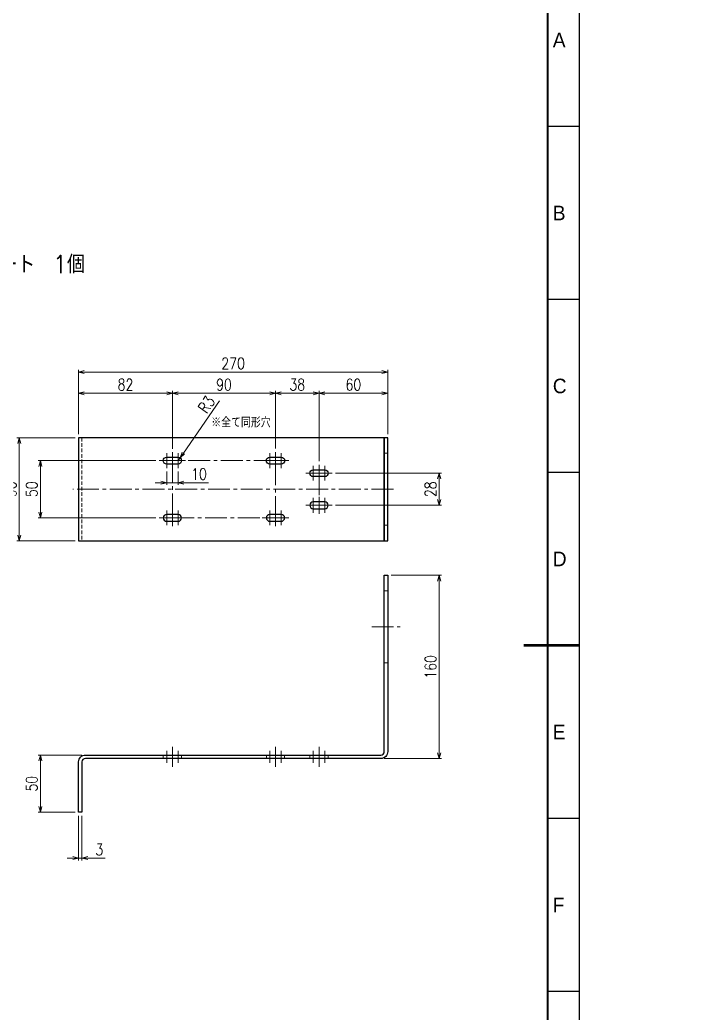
# Model space of a CAD drawing. Header units: millimetres. Extents: x 0 to 70370, y 0 to 11543.
# Drawn here: x 5720 to 6309, y 1235 to 2103 of the extents above; entities that cross this region are included whole.
import ezdxf
from ezdxf import colors
from ezdxf.entities.mleader import LeaderData, LeaderLine
from ezdxf.enums import TextEntityAlignment as Align
from ezdxf.math import Vec2, Vec3

# ---------------------------------------------------------------- set-up
doc = ezdxf.new("R2010")
doc.units = ezdxf.units.MM
doc.linetypes.add('CENTER2', pattern=[28.575, 19.05, -3.175, 3.175, -3.175])
doc.linetypes.add('HIDDEN2', pattern=[4.7625, 3.175, -1.5875])
for name, color, linetype, lineweight in [('01_外形線', 7, 'Continuous', 25), ('03_かくれ線', 6, 'HIDDEN2', 13), ('04_中心線', 1, 'CENTER2', 9), ('06_文字', 7, 'Continuous', 13), ('07_寸法線', 3, 'Continuous', 9), ('99_図枠', 7, 'Continuous', 40)]:
    doc.layers.add(name, color=color, linetype=linetype, lineweight=lineweight)
doc.styles.add('KSS_TXT', font='txt.shx', dxfattribs={"bigfont": 'extfont2.shx'})
doc.styles.get("Standard").update_dxf_attribs({"font": 'arial.ttf'})
doc.styles.add('寸法用', font='simplex.shx', dxfattribs={"width": 0.8, "bigfont": '@extfont2.shx'})
doc.styles.add('表題用', font='MS PGothic.ttf')
doc.dimstyles.new('機械製図用', dxfattribs={"dimtxt": 3.5, "dimasz": 3.5, "dimexe": 2, "dimexo": 0, "dimgap": 1.2, "dimtad": 1, "dimdsep": 46, "dimtxsty": '寸法用', "dimblk": 'OPEN30', "dimcen": 0, "dimclrd": 256, "dimclre": 256, "dimclrt": 7, "dimazin": 2, "dimtm": 1e-09, "dimtfac": 0.75, "dimtmove": 0, "dimatfit": 3, "dimldrblk": 'OPEN30', "dimfxl": 1, "dimlwd": -1, "dimlwe": -1, "dimarcsym": 0})

# ---------------------------------------------------------------- blocks, each defined once
blk = doc.blocks.new('*U2036')
at = {"layer": '04_中心線', "color": 0, "linetype": 'CENTER2', "transparency": 16777216}
for p, q in [((-6.5, 0), (-0.6, 0)), ((0, 0.6), (0, 6.5)), ((0.6, 0), (6.5, 0)), ((0, -6.5), (0, -0.6))]:
    blk.add_line(p, q, dxfattribs=at)
at = {"layer": '04_中心線', "color": 0, "linetype": 'Continuous', "transparency": 16777216}
for p, q in [((-0.3, 0), (0.3, 0)), ((0, -0.3), (0, 0.3))]:
    blk.add_line(p, q, dxfattribs=at)
blk = doc.blocks.new('*U2025')
at = {"layer": '04_中心線', "color": 0, "linetype": 'CENTER2', "transparency": 16777216}
for p, q in [((-6.5, 0), (-0.6, 0)), ((0, 0.6), (0, 6.5)), ((0.6, 0), (6.5, 0)), ((0, -6.5), (0, -0.6))]:
    blk.add_line(p, q, dxfattribs=at)
at = {"layer": '04_中心線', "color": 0, "linetype": 'Continuous', "transparency": 16777216}
for p, q in [((-0.3, 0), (0.3, 0)), ((0, -0.3), (0, 0.3))]:
    blk.add_line(p, q, dxfattribs=at)
blk = doc.blocks.new('*U2026')
at = {"layer": '04_中心線', "color": 0, "linetype": 'CENTER2', "transparency": 16777216}
for p, q in [((-6.5, 0), (-0.6, 0)), ((0, 0.6), (0, 6.5)), ((0.6, 0), (6.5, 0)), ((0, -6.5), (0, -0.6))]:
    blk.add_line(p, q, dxfattribs=at)
at = {"layer": '04_中心線', "color": 0, "linetype": 'Continuous', "transparency": 16777216}
for p, q in [((-0.3, 0), (0.3, 0)), ((0, -0.3), (0, 0.3))]:
    blk.add_line(p, q, dxfattribs=at)
blk = doc.blocks.new('*U2027')
at = {"layer": '04_中心線', "color": 0, "linetype": 'CENTER2', "transparency": 16777216}
for p, q in [((-6.5, 0), (-0.6, 0)), ((0, 0.6), (0, 6.5)), ((0.6, 0), (6.5, 0)), ((0, -6.5), (0, -0.6))]:
    blk.add_line(p, q, dxfattribs=at)
at = {"layer": '04_中心線', "color": 0, "linetype": 'Continuous', "transparency": 16777216}
for p, q in [((-0.3, 0), (0.3, 0)), ((0, -0.3), (0, 0.3))]:
    blk.add_line(p, q, dxfattribs=at)
blk = doc.blocks.new('*U2034')
at = {"layer": '04_中心線', "color": 0, "linetype": 'CENTER2', "transparency": 16777216}
for p, q in [((-6.5, 0), (-0.6, 0)), ((0, 0.6), (0, 6.5)), ((0.6, 0), (6.5, 0)), ((0, -6.5), (0, -0.6))]:
    blk.add_line(p, q, dxfattribs=at)
at = {"layer": '04_中心線', "color": 0, "linetype": 'Continuous', "transparency": 16777216}
for p, q in [((-0.3, 0), (0.3, 0)), ((0, -0.3), (0, 0.3))]:
    blk.add_line(p, q, dxfattribs=at)
blk = doc.blocks.new('*U2035')
at = {"layer": '04_中心線', "color": 0, "linetype": 'CENTER2', "transparency": 16777216}
for p, q in [((-6.5, 0), (-0.6, 0)), ((0, 0.6), (0, 6.5)), ((0.6, 0), (6.5, 0)), ((0, -6.5), (0, -0.6))]:
    blk.add_line(p, q, dxfattribs=at)
at = {"layer": '04_中心線', "color": 0, "linetype": 'Continuous', "transparency": 16777216}
for p, q in [((-0.3, 0), (0.3, 0)), ((0, -0.3), (0, 0.3))]:
    blk.add_line(p, q, dxfattribs=at)
blk = doc.blocks.new('*U2030')
at = {"layer": '04_中心線', "color": 0, "linetype": 'CENTER2', "transparency": 16777216}
for p, q in [((-6.5, 0), (-0.6, 0)), ((0, 0.6), (0, 6.5)), ((0.6, 0), (6.5, 0)), ((0, -6.5), (0, -0.6))]:
    blk.add_line(p, q, dxfattribs=at)
at = {"layer": '04_中心線', "color": 0, "linetype": 'Continuous', "transparency": 16777216}
for p, q in [((-0.3, 0), (0.3, 0)), ((0, -0.3), (0, 0.3))]:
    blk.add_line(p, q, dxfattribs=at)
blk = doc.blocks.new('*U2031')
at = {"layer": '04_中心線', "color": 0, "linetype": 'CENTER2', "transparency": 16777216}
for p, q in [((-6.5, 0), (-0.6, 0)), ((0, 0.6), (0, 6.5)), ((0.6, 0), (6.5, 0)), ((0, -6.5), (0, -0.6))]:
    blk.add_line(p, q, dxfattribs=at)
at = {"layer": '04_中心線', "color": 0, "linetype": 'Continuous', "transparency": 16777216}
for p, q in [((-0.3, 0), (0.3, 0)), ((0, -0.3), (0, 0.3))]:
    blk.add_line(p, q, dxfattribs=at)
blk = doc.blocks.new('*U2032')
at = {"layer": '04_中心線', "color": 0, "linetype": 'CENTER2', "transparency": 16777216}
for p, q in [((-6.5, 0), (-0.6, 0)), ((0, 0.6), (0, 6.5)), ((0.6, 0), (6.5, 0)), ((0, -6.5), (0, -0.6))]:
    blk.add_line(p, q, dxfattribs=at)
at = {"layer": '04_中心線', "color": 0, "linetype": 'Continuous', "transparency": 16777216}
for p, q in [((-0.3, 0), (0.3, 0)), ((0, -0.3), (0, 0.3))]:
    blk.add_line(p, q, dxfattribs=at)
blk = doc.blocks.new('*U2033')
at = {"layer": '04_中心線', "color": 0, "linetype": 'CENTER2', "transparency": 16777216}
for p, q in [((-6.5, 0), (-0.6, 0)), ((0, 0.6), (0, 6.5)), ((0.6, 0), (6.5, 0)), ((0, -6.5), (0, -0.6))]:
    blk.add_line(p, q, dxfattribs=at)
at = {"layer": '04_中心線', "color": 0, "linetype": 'Continuous', "transparency": 16777216}
for p, q in [((-0.3, 0), (0.3, 0)), ((0, -0.3), (0, 0.3))]:
    blk.add_line(p, q, dxfattribs=at)
blk = doc.blocks.new('*U2028')
at = {"layer": '04_中心線', "color": 0, "linetype": 'CENTER2', "transparency": 16777216}
for p, q in [((-6.5, 0), (-0.6, 0)), ((0, 0.6), (0, 6.5)), ((0.6, 0), (6.5, 0)), ((0, -6.5), (0, -0.6))]:
    blk.add_line(p, q, dxfattribs=at)
at = {"layer": '04_中心線', "color": 0, "linetype": 'Continuous', "transparency": 16777216}
for p, q in [((-0.3, 0), (0.3, 0)), ((0, -0.3), (0, 0.3))]:
    blk.add_line(p, q, dxfattribs=at)
blk = doc.blocks.new('*U2029')
at = {"layer": '04_中心線', "color": 0, "linetype": 'CENTER2', "transparency": 16777216}
for p, q in [((-6.5, 0), (-0.6, 0)), ((0, 0.6), (0, 6.5)), ((0.6, 0), (6.5, 0)), ((0, -6.5), (0, -0.6))]:
    blk.add_line(p, q, dxfattribs=at)
at = {"layer": '04_中心線', "color": 0, "linetype": 'Continuous', "transparency": 16777216}
for p, q in [((-0.3, 0), (0.3, 0)), ((0, -0.3), (0, 0.3))]:
    blk.add_line(p, q, dxfattribs=at)
blk = doc.blocks.new('_Open30')
at = {"color": 0, "linetype": 'ByBlock', "lineweight": -2}
for p, q in [((-1, 0.27), (0, 0)), ((0, 0), (-1, -0.27)), ((0, 0), (-1, 0))]:
    blk.add_line(p, q, dxfattribs=at)
blk = doc.blocks.new('*D2070')
at = {"layer": '07_寸法線', "transparency": 16777216}
for p, q in [((5771.62, 1740.9), (5771.62, 1797.26)), ((6041.62, 1741.04), (6041.62, 1797.26)), ((5776.62, 1795.26), (6036.62, 1795.26))]:
    blk.add_line(p, q, dxfattribs=at)
at = {"layer": 'Defpoints', "color": 0, "transparency": 16777216}
for p in [(6041.62, 1795.26), (5771.62, 1737.9), (6041.62, 1738.04)]:
    blk.add_point(p, dxfattribs=at)
at = {"layer": '07_寸法線', "transparency": 16777216, "xscale": 5, "yscale": 5, "zscale": 5, "rotation": 180}
blk.add_blockref('_Open30', (5771.62, 1795.26), dxfattribs=at)
at = {"layer": '07_寸法線', "transparency": 16777216, "xscale": 5, "yscale": 5, "zscale": 5}
blk.add_blockref('_Open30', (6041.62, 1795.26), dxfattribs=at)
at = {"layer": '07_寸法線', "color": 7, "transparency": 16777216, "insert": (5906.62, 1802.76), "char_height": 10, "attachment_point": 5, "style": '寸法用'}
blk.add_mtext('270', dxfattribs=at)
blk = doc.blocks.new('*D2084')
at = {"layer": '07_寸法線', "transparency": 16777216}
for p, q in [((5771.62, 1740.9), (5771.62, 1778.71)), ((5853.62, 1728.27), (5853.62, 1778.71)), ((5776.62, 1776.71), (5848.62, 1776.71))]:
    blk.add_line(p, q, dxfattribs=at)
at = {"layer": 'Defpoints', "color": 0, "transparency": 16777216}
for p in [(5853.62, 1776.71), (5771.62, 1737.9), (5853.62, 1725.27)]:
    blk.add_point(p, dxfattribs=at)
at = {"layer": '07_寸法線', "transparency": 16777216, "xscale": 5, "yscale": 5, "zscale": 5, "rotation": 180}
blk.add_blockref('_Open30', (5771.62, 1776.71), dxfattribs=at)
at = {"layer": '07_寸法線', "transparency": 16777216, "xscale": 5, "yscale": 5, "zscale": 5}
blk.add_blockref('_Open30', (5853.62, 1776.71), dxfattribs=at)
at = {"layer": '07_寸法線', "color": 7, "transparency": 16777216, "insert": (5812.62, 1784.21), "char_height": 10, "attachment_point": 5, "style": '寸法用'}
blk.add_mtext('82', dxfattribs=at)
blk = doc.blocks.new('*D2041')
at = {"layer": '07_寸法線', "transparency": 16777216}
for p, q in [((5853.62, 1728.27), (5853.62, 1778.71)), ((5943.62, 1728.4), (5943.62, 1778.71)), ((5858.62, 1776.71), (5938.62, 1776.71))]:
    blk.add_line(p, q, dxfattribs=at)
at = {"layer": 'Defpoints', "color": 0, "transparency": 16777216}
for p in [(5943.62, 1776.71), (5853.62, 1725.27), (5943.62, 1725.4)]:
    blk.add_point(p, dxfattribs=at)
at = {"layer": '07_寸法線', "transparency": 16777216, "xscale": 5, "yscale": 5, "zscale": 5, "rotation": 180}
blk.add_blockref('_Open30', (5853.62, 1776.71), dxfattribs=at)
at = {"layer": '07_寸法線', "transparency": 16777216, "xscale": 5, "yscale": 5, "zscale": 5}
blk.add_blockref('_Open30', (5943.62, 1776.71), dxfattribs=at)
at = {"layer": '07_寸法線', "color": 7, "transparency": 16777216, "insert": (5898.62, 1784.21), "char_height": 10, "attachment_point": 5, "style": '寸法用'}
blk.add_mtext('90', dxfattribs=at)
blk = doc.blocks.new('*D2042')
at = {"layer": '07_寸法線', "transparency": 16777216}
for p, q in [((5943.62, 1728.4), (5943.62, 1778.71)), ((5981.62, 1717.4), (5981.62, 1778.71)), ((5948.62, 1776.71), (5976.62, 1776.71))]:
    blk.add_line(p, q, dxfattribs=at)
at = {"layer": 'Defpoints', "color": 0, "transparency": 16777216}
for p in [(5981.62, 1776.71), (5943.62, 1725.4), (5981.62, 1714.4)]:
    blk.add_point(p, dxfattribs=at)
at = {"layer": '07_寸法線', "transparency": 16777216, "xscale": 5, "yscale": 5, "zscale": 5, "rotation": 180}
blk.add_blockref('_Open30', (5943.62, 1776.71), dxfattribs=at)
at = {"layer": '07_寸法線', "transparency": 16777216, "xscale": 5, "yscale": 5, "zscale": 5}
blk.add_blockref('_Open30', (5981.62, 1776.71), dxfattribs=at)
at = {"layer": '07_寸法線', "color": 7, "transparency": 16777216, "insert": (5962.62, 1784.21), "char_height": 10, "attachment_point": 5, "style": '寸法用'}
blk.add_mtext('38', dxfattribs=at)
blk = doc.blocks.new('*D2043')
at = {"layer": '07_寸法線', "transparency": 16777216}
for p, q in [((5981.62, 1717.4), (5981.62, 1778.71)), ((6041.62, 1741.04), (6041.62, 1778.71)), ((5986.62, 1776.71), (6036.62, 1776.71))]:
    blk.add_line(p, q, dxfattribs=at)
at = {"layer": 'Defpoints', "color": 0, "transparency": 16777216}
for p in [(6041.62, 1776.71), (6041.62, 1738.04), (5981.62, 1714.4)]:
    blk.add_point(p, dxfattribs=at)
at = {"layer": '07_寸法線', "transparency": 16777216, "xscale": 5, "yscale": 5, "zscale": 5, "rotation": 180}
blk.add_blockref('_Open30', (5981.62, 1776.71), dxfattribs=at)
at = {"layer": '07_寸法線', "transparency": 16777216, "xscale": 5, "yscale": 5, "zscale": 5}
blk.add_blockref('_Open30', (6041.62, 1776.71), dxfattribs=at)
at = {"layer": '07_寸法線', "color": 7, "transparency": 16777216, "insert": (6011.62, 1784.21), "char_height": 10, "attachment_point": 5, "style": '寸法用'}
blk.add_mtext('60', dxfattribs=at)
blk = doc.blocks.new('*D2048')
at = {"layer": '07_寸法線', "transparency": 16777216}
for p, q in [((6044.62, 1617.76), (6088.52, 1617.76)), ((6086.52, 1462.76), (6086.52, 1612.76)), ((6038.62, 1457.76), (6088.52, 1457.76))]:
    blk.add_line(p, q, dxfattribs=at)
at = {"layer": 'Defpoints', "color": 0, "transparency": 16777216}
for p in [(6041.62, 1617.76), (6086.52, 1617.76), (6035.62, 1457.76)]:
    blk.add_point(p, dxfattribs=at)
at = {"layer": '07_寸法線', "transparency": 16777216, "xscale": 5, "yscale": 5, "zscale": 5}
for p, rotation in [((6086.52, 1617.76), 90), ((6086.52, 1457.76), 270)]:
    blk.add_blockref('_Open30', p, dxfattribs=dict(at, rotation=rotation))
at = {"layer": '07_寸法線', "color": 7, "transparency": 16777216, "insert": (6079.02, 1537.76), "char_height": 10, "attachment_point": 5, "rotation": 90, "style": '寸法用'}
blk.add_mtext('160', dxfattribs=at)
blk = doc.blocks.new('*D2049')
at = {"layer": '07_寸法線', "transparency": 16777216}
for p, q in [((5774.62, 1460.76), (5736.31, 1460.76)), ((5738.31, 1415.76), (5738.31, 1455.76)), ((5768.62, 1410.76), (5736.31, 1410.76))]:
    blk.add_line(p, q, dxfattribs=at)
at = {"layer": 'Defpoints', "color": 0, "transparency": 16777216}
for p in [(5738.31, 1460.76), (5777.62, 1460.76), (5771.62, 1410.76)]:
    blk.add_point(p, dxfattribs=at)
at = {"layer": '07_寸法線', "transparency": 16777216, "xscale": 5, "yscale": 5, "zscale": 5}
for p, rotation in [((5738.31, 1460.76), 90), ((5738.31, 1410.76), 270)]:
    blk.add_blockref('_Open30', p, dxfattribs=dict(at, rotation=rotation))
at = {"layer": '07_寸法線', "color": 7, "transparency": 16777216, "insert": (5730.81, 1435.76), "char_height": 10, "attachment_point": 5, "rotation": 90, "style": '寸法用'}
blk.add_mtext('50', dxfattribs=at)
blk = doc.blocks.new('*D2050')
at = {"layer": '07_寸法線', "transparency": 16777216}
for p, q in [((5768.62, 1737.9), (5717.87, 1737.9)), ((5719.87, 1652.9), (5719.87, 1732.9)), ((5768.62, 1647.9), (5717.87, 1647.9))]:
    blk.add_line(p, q, dxfattribs=at)
at = {"layer": 'Defpoints', "color": 0, "transparency": 16777216}
for p in [(5719.87, 1737.9), (5771.62, 1737.9), (5771.62, 1647.9)]:
    blk.add_point(p, dxfattribs=at)
at = {"layer": '07_寸法線', "transparency": 16777216, "xscale": 5, "yscale": 5, "zscale": 5}
for p, rotation in [((5719.87, 1737.9), 90), ((5719.87, 1647.9), 270)]:
    blk.add_blockref('_Open30', p, dxfattribs=dict(at, rotation=rotation))
at = {"layer": '07_寸法線', "color": 7, "transparency": 16777216, "insert": (5712.37, 1692.9), "char_height": 10, "attachment_point": 5, "rotation": 90, "style": '寸法用'}
blk.add_mtext('90', dxfattribs=at)
blk = doc.blocks.new('*D2051')
at = {"layer": '07_寸法線', "transparency": 16777216}
for p, q in [((5839.12, 1717.9), (5736.31, 1717.9)), ((5738.31, 1672.9), (5738.31, 1712.9)), ((5839.12, 1667.9), (5736.31, 1667.9))]:
    blk.add_line(p, q, dxfattribs=at)
at = {"layer": 'Defpoints', "color": 0, "transparency": 16777216}
for p in [(5738.31, 1717.9), (5842.12, 1717.9), (5842.12, 1667.9)]:
    blk.add_point(p, dxfattribs=at)
at = {"layer": '07_寸法線', "transparency": 16777216, "xscale": 5, "yscale": 5, "zscale": 5}
for p, rotation in [((5738.31, 1717.9), 90), ((5738.31, 1667.9), 270)]:
    blk.add_blockref('_Open30', p, dxfattribs=dict(at, rotation=rotation))
at = {"layer": '07_寸法線', "color": 7, "transparency": 16777216, "insert": (5730.81, 1692.9), "char_height": 10, "attachment_point": 5, "rotation": 90, "style": '寸法用'}
blk.add_mtext('50', dxfattribs=at)
blk = doc.blocks.new('*D2052')
at = {"layer": '07_寸法線', "transparency": 16777216}
for p, q in [((5996.12, 1706.9), (6088.52, 1706.9)), ((6086.52, 1683.9), (6086.52, 1701.9)), ((5996.12, 1678.9), (6088.52, 1678.9))]:
    blk.add_line(p, q, dxfattribs=at)
at = {"layer": 'Defpoints', "color": 0, "transparency": 16777216}
for p in [(5993.12, 1706.9), (6086.52, 1706.9), (5993.12, 1678.9)]:
    blk.add_point(p, dxfattribs=at)
at = {"layer": '07_寸法線', "transparency": 16777216, "xscale": 5, "yscale": 5, "zscale": 5}
for p, rotation in [((6086.52, 1706.9), 90), ((6086.52, 1678.9), 270)]:
    blk.add_blockref('_Open30', p, dxfattribs=dict(at, rotation=rotation))
at = {"layer": '07_寸法線', "color": 7, "transparency": 16777216, "insert": (6079.02, 1692.9), "char_height": 10, "attachment_point": 5, "rotation": 90, "style": '寸法用'}
blk.add_mtext('28', dxfattribs=at)
blk = doc.blocks.new('*D2056')
at = {"layer": '07_寸法線', "transparency": 16777216}
for p, q in [((5848.62, 1708.4), (5848.62, 1696.63)), ((5858.62, 1708.4), (5858.62, 1696.63)), ((5843.62, 1698.63), (5838.62, 1698.63)), ((5848.62, 1698.63), (5858.62, 1698.63)), ((5863.62, 1698.63), (5885.04, 1698.63))]:
    blk.add_line(p, q, dxfattribs=at)
at = {"layer": 'Defpoints', "color": 0, "transparency": 16777216}
for p in [(5848.62, 1711.4), (5858.62, 1711.4), (5858.62, 1698.63)]:
    blk.add_point(p, dxfattribs=at)
at = {"layer": '07_寸法線', "transparency": 16777216, "xscale": 5, "yscale": 5, "zscale": 5}
blk.add_blockref('_Open30', (5848.62, 1698.63), dxfattribs=at)
at = {"layer": '07_寸法線', "transparency": 16777216, "xscale": 5, "yscale": 5, "zscale": 5, "rotation": 180}
blk.add_blockref('_Open30', (5858.62, 1698.63), dxfattribs=at)
at = {"layer": '07_寸法線', "color": 7, "transparency": 16777216, "insert": (5876.83, 1706.13), "char_height": 10, "attachment_point": 5, "style": '寸法用'}
blk.add_mtext('10', dxfattribs=at)
blk = doc.blocks.new('*D2057')
at = {"layer": '07_寸法線', "transparency": 16777216}
for p, q in [((5894.8, 1770.17), (5863.17, 1724.48)), ((5858.62, 1717.9), (5860.32, 1720.37))]:
    blk.add_line(p, q, dxfattribs=at)
at = {"layer": 'Defpoints', "color": 0, "transparency": 16777216}
for p in [(5858.62, 1717.9), (5860.32, 1720.37)]:
    blk.add_point(p, dxfattribs=at)
at = {"layer": '07_寸法線', "transparency": 16777216, "xscale": 5, "yscale": 5, "zscale": 5, "rotation": 235.3084297484773}
blk.add_blockref('_Open30', (5860.32, 1720.37), dxfattribs=at)
at = {"layer": '07_寸法線', "color": 7, "transparency": 16777216, "insert": (5883.41, 1766.91), "char_height": 10, "attachment_point": 5, "rotation": 55.30843, "style": '寸法用'}
blk.add_mtext('R3', dxfattribs=at)
blk = doc.blocks.new('*D2085')
at = {"layer": '07_寸法線', "transparency": 16777216}
for p, q in [((5771.62, 1407.76), (5771.62, 1368.76)), ((5774.62, 1407.76), (5774.62, 1368.76)), ((5766.62, 1370.76), (5761.62, 1370.76)), ((5771.62, 1370.76), (5774.62, 1370.76)), ((5779.62, 1370.76), (5794.95, 1370.76))]:
    blk.add_line(p, q, dxfattribs=at)
at = {"layer": 'Defpoints', "color": 0, "transparency": 16777216}
for p in [(5771.62, 1410.76), (5774.62, 1410.76), (5774.62, 1370.76)]:
    blk.add_point(p, dxfattribs=at)
at = {"layer": '07_寸法線', "transparency": 16777216, "xscale": 5, "yscale": 5, "zscale": 5}
blk.add_blockref('_Open30', (5771.62, 1370.76), dxfattribs=at)
at = {"layer": '07_寸法線', "transparency": 16777216, "xscale": 5, "yscale": 5, "zscale": 5, "rotation": 180}
blk.add_blockref('_Open30', (5774.62, 1370.76), dxfattribs=at)
at = {"layer": '07_寸法線', "color": 7, "transparency": 16777216, "insert": (5789.78, 1378.26), "char_height": 10, "attachment_point": 5, "style": '寸法用'}
blk.add_mtext('3', dxfattribs=at)
blk = doc.blocks.new('AM_BALLOON1')
at = {"transparency": 16777216}
blk.add_circle((0, 0), 5, dxfattribs=at)
blk.add_attdef('B_NUMBER', text='', height=3, dxfattribs=at).set_placement((0, 0), align=Align.MIDDLE_CENTER)
blk = doc.blocks.new('_OPEN')
at = {"color": 0, "linetype": 'ByBlock'}
for p, q in [((-1, 0.17), (0, 0)), ((0, 0), (-1, -0.17)), ((0, 0), (-1, 0))]:
    blk.add_line(p, q, dxfattribs=at)

msp = doc.modelspace()

# ---------------------------------------------------------------- linework, layer by layer
at = {"layer": '01_外形線'}
for points in [[(6041.616, 1737.903), (5771.616, 1737.903), (5771.616, 1647.903), (6041.616, 1647.903)], [(6038.616, 1737.903), (6038.616, 1737.903), (6038.616, 1647.903), (6038.616, 1647.903)]]:
    msp.add_lwpolyline(points, close=True, dxfattribs=at)
for points in [[(5848.616, 1720.903), (5858.616, 1720.903, -1), (5858.616, 1714.903), (5848.616, 1714.903, -1), (5848.616, 1720.903)], [(5938.616, 1720.903), (5948.616, 1720.903, -1), (5948.616, 1714.903), (5938.616, 1714.903, -1), (5938.616, 1720.903)], [(5976.616, 1709.903), (5986.616, 1709.903, -1), (5986.616, 1703.903), (5976.616, 1703.903, -1), (5976.616, 1709.903)], [(5976.616, 1675.903), (5986.616, 1675.903, 1), (5986.616, 1681.903), (5976.616, 1681.903, 1), (5976.616, 1675.903)], [(5848.616, 1664.903), (5858.616, 1664.903, 1), (5858.616, 1670.903), (5848.616, 1670.903, 1), (5848.616, 1664.903)], [(5938.616, 1664.903), (5948.616, 1664.903, 1), (5948.616, 1670.903), (5938.616, 1670.903, 1), (5938.616, 1664.903)]]:
    msp.add_lwpolyline(points, format="xyb", dxfattribs=at)
msp.add_lwpolyline([(5771.616, 1410.758), (5771.616, 1454.758, -0.4142136), (5777.616, 1460.758), (6035.616, 1460.758, 0.4142136), (6038.616, 1463.758), (6038.616, 1617.758), (6041.616, 1617.758), (6041.616, 1463.758, -0.4142136), (6035.616, 1457.758), (5777.616, 1457.758, 0.4142136), (5774.616, 1454.758), (5774.616, 1410.758)], format="xyb", close=True, dxfattribs=at)
at = {"layer": '03_かくれ線'}
for p, q in [((5774.616, 1737.903), (5774.616, 1647.903)), ((6038.616, 1724.403), (6041.616, 1724.403)), ((6038.616, 1661.403), (6041.616, 1661.403)), ((6038.616, 1604.258), (6041.616, 1604.258)), ((6038.616, 1541.258), (6041.616, 1541.258)), ((5845.616, 1460.758), (5845.616, 1457.758)), ((5861.616, 1460.758), (5861.616, 1457.758)), ((5935.616, 1460.757), (5935.616, 1457.757)), ((5951.616, 1460.757), (5951.616, 1457.757)), ((5973.616, 1460.758), (5973.616, 1457.758)), ((5989.616, 1460.757), (5989.616, 1457.757))]:
    msp.add_line(p, q, dxfattribs=at)
at = {"layer": '04_中心線'}
for p, q in [((5853.616, 1725.273), (5853.616, 1710.463)), ((5943.616, 1725.273), (5943.616, 1710.463)), ((5981.616, 1714.273), (5981.616, 1699.463)), ((5981.616, 1706.903), (5981.616, 1678.938)), ((6046.616, 1692.903), (5766.616, 1692.903)), ((5981.616, 1671.533), (5981.616, 1686.344)), ((5853.616, 1660.533), (5853.616, 1675.344)), ((5943.616, 1660.533), (5943.616, 1675.344)), ((6027.616, 1572.758), (6052.616, 1572.758)), ((5853.616, 1450.458), (5853.616, 1468.058)), ((5943.616, 1450.458), (5943.616, 1468.058)), ((5981.616, 1450.458), (5981.616, 1468.058)), ((5848.616, 1453.978), (5848.616, 1464.538)), ((5858.616, 1453.978), (5858.616, 1464.538)), ((5938.616, 1453.978), (5938.616, 1464.538)), ((5948.616, 1453.978), (5948.616, 1464.538)), ((5976.616, 1453.978), (5976.616, 1464.538)), ((5986.616, 1453.978), (5986.616, 1464.538))]:
    msp.add_line(p, q, dxfattribs=at)
msp.add_lwpolyline([(5853.616, 1667.938), (5943.616, 1667.938), (5943.616, 1717.868), (5853.616, 1717.868)], close=True, dxfattribs=at)
at = {"layer": '99_図枠', "lineweight": 25}
for p, q in [((6209.129, 2009.674), (6181.55, 2009.674)), ((6209.129, 1858.616), (6181.55, 1858.616)), ((6209.129, 1707.558), (6181.55, 1707.558)), ((6209.129, 1405.442), (6181.55, 1405.442)), ((6209.129, 1254.384), (6181.55, 1254.384))]:
    msp.add_line(p, q, dxfattribs=at)
at = {"layer": '99_図枠', "lineweight": 53}
msp.add_line((6209.129, 1556.5), (6160.336, 1556.5), dxfattribs=at)
at = {"layer": '99_図枠'}
msp.add_lwpolyline([(4582.842, 979.847), (6181.55, 979.847), (6181.55, 2133.153), (4582.842, 2133.153)], close=True, dxfattribs=at)
at = {"layer": 'Defpoints'}
msp.add_lwpolyline([(4500.191, 952.392), (6209.129, 952.392), (6209.129, 2160.732), (4500.191, 2160.732)], close=True, dxfattribs=at)

# ---------------------------------------------------------------- block references
at = {"layer": '04_中心線', "linetype": 'CENTER2', "extrusion": (0, 0, -1)}
for name, p in [('*U2034', (-5848.616, 1717.903)), ('*U2035', (-5858.616, 1717.903)), ('*U2036', (-5938.616, 1717.903)), ('*U2025', (-5948.616, 1717.903)), ('*U2026', (-5976.616, 1706.903)), ('*U2027', (-5986.616, 1706.903))]:
    msp.add_blockref(name, p, dxfattribs=at)
at = {"layer": '04_中心線', "linetype": 'CENTER2', "rotation": 180}
for name, p in [('*U2032', (5976.616, 1678.903)), ('*U2033', (5986.616, 1678.903)), ('*U2028', (5848.616, 1667.903)), ('*U2029', (5858.616, 1667.903)), ('*U2030', (5938.616, 1667.903)), ('*U2031', (5948.616, 1667.903))]:
    msp.add_blockref(name, p, dxfattribs=at)

# ---------------------------------------------------------------- texts
at = {"layer": '06_文字', "color": 3, "style": 'KSS_TXT', "width": 0.9}
msp.add_text('ヒーター取付プレート\u30001個', height=15.75, dxfattribs=at).set_placement((5577.841, 1881.461))
at = {"layer": '07_寸法線', "color": 3, "style": 'KSS_TXT', "width": 0.9}
msp.add_text('※全て同形穴', height=8, dxfattribs=at).set_placement((5887.516, 1746.942))
at = {"layer": '99_図枠', "lineweight": 13, "style": '表題用'}
for s, p in [('A', (6185.793, 2085.203)), ('B', (6185.793, 1934.145)), ('C', (6185.793, 1783.087)), ('D', (6185.793, 1632.029)), ('E', (6185.793, 1480.971)), ('F', (6185.793, 1329.913))]:
    msp.add_text(s, height=12.729, dxfattribs=at).set_placement(p, align=Align.MIDDLE_LEFT)

# ---------------------------------------------------------------- dimensions: what is measured, and where the dimension line sits
at = {"layer": '07_寸法線'}
for base, p1, p2, picture, middle in [((6041.616, 1795.26), (5771.616, 1737.903), (6041.616, 1738.035), '*D2070', (5906.616, 1802.76)), ((5853.616, 1776.713), (5771.616, 1737.903), (5853.616, 1725.273), '*D2084', (5812.616, 1784.213)), ((5943.616, 1776.713), (5853.616, 1725.273), (5943.616, 1725.405), '*D2041', (5898.616, 1784.213)), ((5981.616, 1776.713), (5943.616, 1725.405), (5981.616, 1714.405), '*D2042', (5962.616, 1784.213)), ((6041.616, 1776.713), (5981.616, 1714.405), (6041.616, 1738.035), '*D2043', (6011.616, 1784.213)), ((5858.616, 1698.626), (5848.616, 1711.403), (5858.616, 1711.403), '*D2056', (5876.83, 1706.126)), ((5774.616, 1370.76), (5771.616, 1410.758), (5774.616, 1410.758), '*D2085', (5789.782, 1378.26))]:
    dim = msp.add_linear_dim(base=base, p1=p1, p2=p2, dimstyle='機械製図用', override={"dimtxt": 10, "dimasz": 5, "dimexo": 3, "dimgap": 2.5}, dxfattribs=at)
    dim.commit()
    dim.dimension.update_dxf_attribs({"geometry": picture, "text_midpoint": middle})
dim = msp.add_radius_dim(center=(5858.616, 1717.903), mpoint=(5860.323, 1720.37), dimstyle='機械製図用', override={"dimtxt": 10, "dimasz": 5, "dimgap": 2.5}, dxfattribs=at)
dim.commit()
dim.dimension.update_dxf_attribs({"geometry": '*D2057', "text_midpoint": (5889.582, 1762.638), "dimtype": 164})
for base, p1, p2, picture, middle in [((5719.866, 1737.903), (5771.616, 1647.903), (5771.616, 1737.903), '*D2050', (5712.366, 1692.903)), ((5738.311, 1717.903), (5842.116, 1667.903), (5842.116, 1717.903), '*D2051', (5730.811, 1692.903)), ((6086.519, 1706.903), (5993.116, 1678.903), (5993.116, 1706.903), '*D2052', (6079.019, 1692.903)), ((6086.519, 1617.758), (6035.616, 1457.758), (6041.616, 1617.758), '*D2048', (6079.019, 1537.758)), ((5738.311, 1460.758), (5771.616, 1410.758), (5777.616, 1460.758), '*D2049', (5730.811, 1435.758))]:
    dim = msp.add_linear_dim(base=base, p1=p1, p2=p2, angle=90, dimstyle='機械製図用', override={"dimtxt": 10, "dimasz": 5, "dimexo": 3, "dimgap": 2.5}, dxfattribs=at)
    dim.commit()
    dim.dimension.update_dxf_attribs({"geometry": picture, "text_midpoint": middle})

# ---------------------------------------------------------------- leaders
ml = msp.add_multileader_block('Standard', dxfattribs=at)
ml.set_content('AM_BALLOON1', color=256, scale=9.3744318)
ml.set_attribute('B_NUMBER', '1', width=0)
ml.set_leader_properties(color=256, linetype='ByLayer', lineweight=-1)
ml.set_arrow_properties(name='OPEN')
ml.build(insert=Vec2(0, 0))
ml.multileader.update_dxf_attribs({"leader_type": 0, "has_dogleg": 0, "text_right_attachment_type": 6, "dogleg_length": 0, "arrow_head_size": 4.688, "scale": 2.5, "block_connection_type": 1})
ctx = ml.context
ctx.base_point, ctx.scale, ctx.char_height, ctx.arrow_head_size, ctx.landing_gap_size, ctx.plane_origin = Vec3(33418.771, 3166.995), 2.5, 9.375, 4.688, 4.688, Vec3(33418.771, 3166.995)
ctx.right_attachment, ctx.attachment_type = 6, 1
notes = []
notes.append((ctx, [(0, (0, 0, 0), (0, 0), (1, 0), 1, [])]))
ctx.block.insert = Vec3(33418.771, 3166.995)
ml = msp.add_multileader_block('Standard', dxfattribs=at)
ml.set_content('AM_BALLOON1', color=256, scale=7.4995455)
ml.set_attribute('B_NUMBER', '1A', width=0)
ml.set_leader_properties(color=256, linetype='ByLayer', lineweight=-1)
ml.set_arrow_properties(name='OPEN')
ml.build(insert=Vec2(0, 0))
ml.multileader.update_dxf_attribs({"leader_type": 0, "has_dogleg": 0, "text_right_attachment_type": 6, "dogleg_length": 0, "arrow_head_size": 3.75, "scale": 2.5, "block_connection_type": 1})
ctx = ml.context
ctx.base_point, ctx.scale, ctx.char_height, ctx.arrow_head_size, ctx.landing_gap_size, ctx.plane_origin = Vec3(35324.795, 3132.322), 2.5, 7.5, 3.75, 3.75, Vec3(35324.795, 3132.322)
ctx.right_attachment, ctx.attachment_type = 6, 1
notes.append((ctx, [(0, (0, 0, 0), (0, 0), (1, 0), 1, [])]))
ctx.block.insert = Vec3(35324.795, 3132.322)
ml = msp.add_multileader_block('Standard', dxfattribs=at)
ml.set_content('AM_BALLOON1', color=256, scale=7.4995455)
ml.set_attribute('B_NUMBER', '2', width=0)
ml.set_leader_properties(color=256, linetype='ByLayer', lineweight=-1)
ml.set_arrow_properties(name='OPEN')
ml.build(insert=Vec2(0, 0))
ml.multileader.update_dxf_attribs({"leader_type": 0, "has_dogleg": 0, "text_right_attachment_type": 6, "dogleg_length": 0, "arrow_head_size": 3.75, "scale": 2.5, "block_connection_type": 1})
ctx = ml.context
ctx.base_point, ctx.scale, ctx.char_height, ctx.arrow_head_size, ctx.landing_gap_size, ctx.plane_origin = Vec3(37084.606, 2712.991), 2.5, 7.5, 3.75, 3.75, Vec3(37084.606, 2712.991)
ctx.right_attachment, ctx.attachment_type = 6, 1
notes.append((ctx, [(0, (0, 0, 0), (0, 0), (1, 0), 1, [])]))
ctx.block.insert = Vec3(37084.606, 2712.991)
ml = msp.add_multileader_block('Standard', dxfattribs=at)
ml.set_content('AM_BALLOON1', color=256, scale=7.4995455)
ml.set_attribute('B_NUMBER', '3', width=0)
ml.set_leader_properties(color=256, linetype='ByLayer', lineweight=-1)
ml.set_arrow_properties(name='OPEN')
ml.build(insert=Vec2(0, 0))
ml.multileader.update_dxf_attribs({"leader_type": 0, "has_dogleg": 0, "text_right_attachment_type": 6, "dogleg_length": 0, "arrow_head_size": 3.75, "scale": 2.5, "block_connection_type": 1})
ctx = ml.context
ctx.base_point, ctx.scale, ctx.char_height, ctx.arrow_head_size, ctx.landing_gap_size, ctx.plane_origin = Vec3(38565.945, 2679.176), 2.5, 7.5, 3.75, 3.75, Vec3(38565.945, 2679.176)
ctx.right_attachment, ctx.attachment_type = 6, 1
notes.append((ctx, [(0, (0, 0, 0), (0, 0), (1, 0), 1, [])]))
ctx.block.insert = Vec3(38565.945, 2679.176)
ml = msp.add_multileader_block('Standard', dxfattribs=at)
ml.set_content('AM_BALLOON1', color=256, scale=6.9995758)
ml.set_attribute('B_NUMBER', '1', width=0)
ml.set_leader_properties(color=256, linetype='ByLayer', lineweight=-1)
ml.set_arrow_properties(name='OPEN')
ml.build(insert=Vec2(0, 0))
ml.multileader.update_dxf_attribs({"leader_type": 0, "has_dogleg": 0, "text_right_attachment_type": 6, "dogleg_length": 0, "arrow_head_size": 3.5, "scale": 2.5, "block_connection_type": 1})
ctx = ml.context
ctx.base_point, ctx.scale, ctx.char_height, ctx.arrow_head_size, ctx.landing_gap_size, ctx.plane_origin = Vec3(22618.86, 2460.666), 2.5, 7, 3.5, 3.5, Vec3(22618.86, 2460.666)
ctx.right_attachment, ctx.attachment_type = 6, 1
notes.append((ctx, [(0, (0, 0, 0), (0, 0), (1, 0), 1, [])]))
ctx.block.insert = Vec3(22618.86, 2460.666)
ml = msp.add_multileader_block('Standard', dxfattribs=at)
ml.set_content('AM_BALLOON1', color=256, scale=7.4995455)
ml.set_attribute('B_NUMBER', '1B', width=0)
ml.set_leader_properties(color=256, linetype='ByLayer', lineweight=-1)
ml.set_arrow_properties(name='OPEN')
ml.build(insert=Vec2(0, 0))
ml.multileader.update_dxf_attribs({"leader_type": 0, "has_dogleg": 0, "text_right_attachment_type": 6, "dogleg_length": 0, "arrow_head_size": 3.75, "scale": 2.5, "block_connection_type": 1})
ctx = ml.context
ctx.base_point, ctx.scale, ctx.char_height, ctx.arrow_head_size, ctx.landing_gap_size, ctx.plane_origin = Vec3(35324.795, 2449.628), 2.5, 7.5, 3.75, 3.75, Vec3(35324.795, 2449.628)
ctx.right_attachment, ctx.attachment_type = 6, 1
notes.append((ctx, [(0, (0, 0, 0), (0, 0), (1, 0), 1, [])]))
ctx.block.insert = Vec3(35324.795, 2449.628)
ml = msp.add_multileader_block('Standard', dxfattribs=at)
ml.set_content('AM_BALLOON1', color=256, scale=5.2496818)
ml.set_attribute('B_NUMBER', '1', width=0)
ml.set_leader_properties(color=256, linetype='ByLayer', lineweight=-1)
ml.set_arrow_properties(name='OPEN')
ml.build(insert=Vec2(0, 0))
ml.multileader.update_dxf_attribs({"leader_type": 0, "has_dogleg": 0, "text_right_attachment_type": 6, "dogleg_length": 0, "arrow_head_size": 2.625, "scale": 2.5, "block_connection_type": 1})
ctx = ml.context
ctx.base_point, ctx.scale, ctx.char_height, ctx.arrow_head_size, ctx.landing_gap_size, ctx.plane_origin = Vec3(15728.524, 2067.426), 2.5, 5.25, 2.625, 2.625, Vec3(15728.524, 2067.426)
ctx.right_attachment, ctx.attachment_type = 6, 1
notes.append((ctx, [(0, (0, 0, 0), (0, 0), (1, 0), 1, [])]))
ctx.block.insert = Vec3(15728.524, 2067.426)
ml = msp.add_multileader_block('Standard', dxfattribs=at)
ml.set_content('AM_BALLOON1', color=256, scale=5.0246955)
ml.set_attribute('B_NUMBER', '1', width=0)
ml.set_leader_properties(color=256, linetype='ByLayer', lineweight=-1)
ml.set_arrow_properties(name='OPEN')
ml.build(insert=Vec2(0, 0))
ml.multileader.update_dxf_attribs({"leader_type": 0, "has_dogleg": 0, "text_right_attachment_type": 6, "dogleg_length": 0, "arrow_head_size": 2.513, "scale": 2.5, "block_connection_type": 1})
ctx = ml.context
ctx.base_point, ctx.scale, ctx.char_height, ctx.arrow_head_size, ctx.landing_gap_size, ctx.plane_origin = Vec3(40332.084, 2013.345), 2.5, 5.025, 2.513, 2.513, Vec3(40332.084, 2013.345)
ctx.right_attachment, ctx.attachment_type = 6, 1
notes.append((ctx, [(0, (0, 0, 0), (0, 0), (1, 0), 1, [])]))
ctx.block.insert = Vec3(40332.084, 2013.345)
ml = msp.add_multileader_block('Standard', dxfattribs=at)
ml.set_content('AM_BALLOON1', color=256, scale=5.0246955)
ml.set_attribute('B_NUMBER', '2', width=0)
ml.set_leader_properties(color=256, linetype='ByLayer', lineweight=-1)
ml.set_arrow_properties(name='OPEN')
ml.build(insert=Vec2(0, 0))
ml.multileader.update_dxf_attribs({"leader_type": 0, "has_dogleg": 0, "text_right_attachment_type": 6, "dogleg_length": 0, "arrow_head_size": 2.513, "scale": 2.5, "block_connection_type": 1})
ctx = ml.context
ctx.base_point, ctx.scale, ctx.char_height, ctx.arrow_head_size, ctx.landing_gap_size, ctx.plane_origin = Vec3(41277.991, 2013.345), 2.5, 5.025, 2.513, 2.513, Vec3(41277.991, 2013.345)
ctx.right_attachment, ctx.attachment_type = 6, 1
notes.append((ctx, [(0, (0, 0, 0), (0, 0), (1, 0), 1, [])]))
ctx.block.insert = Vec3(41277.991, 2013.345)
ml = msp.add_multileader_block('Standard', dxfattribs=at)
ml.set_content('AM_BALLOON1', color=256, scale=7.4995455)
ml.set_attribute('B_NUMBER', '3', width=0)
ml.set_leader_properties(color=256, linetype='ByLayer', lineweight=-1)
ml.set_arrow_properties(name='OPEN')
ml.build(insert=Vec2(0, 0))
ml.multileader.update_dxf_attribs({"leader_type": 0, "has_dogleg": 0, "text_right_attachment_type": 6, "dogleg_length": 0, "arrow_head_size": 3.75, "scale": 2.5, "block_connection_type": 1})
ctx = ml.context
ctx.base_point, ctx.scale, ctx.char_height, ctx.arrow_head_size, ctx.landing_gap_size, ctx.plane_origin = Vec3(38565.945, 1903.883), 2.5, 7.5, 3.75, 3.75, Vec3(38565.945, 1903.883)
ctx.right_attachment, ctx.attachment_type = 6, 1
notes.append((ctx, [(0, (0, 0, 0), (0, 0), (1, 0), 1, [])]))
ctx.block.insert = Vec3(38565.945, 1903.883)
ml = msp.add_multileader_block('Standard', dxfattribs=at)
ml.set_content('AM_BALLOON1', color=256, scale=5.2496818)
ml.set_attribute('B_NUMBER', '2', width=0)
ml.set_leader_properties(color=256, linetype='ByLayer', lineweight=-1)
ml.set_arrow_properties(name='OPEN')
ml.build(insert=Vec2(0, 0))
ml.multileader.update_dxf_attribs({"leader_type": 0, "has_dogleg": 0, "text_right_attachment_type": 6, "dogleg_length": 0, "arrow_head_size": 2.625, "scale": 2.5, "block_connection_type": 1})
ctx = ml.context
ctx.base_point, ctx.scale, ctx.char_height, ctx.arrow_head_size, ctx.landing_gap_size, ctx.plane_origin = Vec3(16683.432, 1742.198), 2.5, 5.25, 2.625, 2.625, Vec3(16683.432, 1742.198)
ctx.right_attachment, ctx.attachment_type = 6, 1
notes.append((ctx, [(0, (0, 0, 0), (0, 0), (1, 0), 1, [])]))
ctx.block.insert = Vec3(16683.432, 1742.198)
ml = msp.add_multileader_block('Standard', dxfattribs=at)
ml.set_content('AM_BALLOON1', color=256, scale=7.4995455)
ml.set_attribute('B_NUMBER', '1C', width=0)
ml.set_leader_properties(color=256, linetype='ByLayer', lineweight=-1)
ml.set_arrow_properties(name='OPEN')
ml.build(insert=Vec2(0, 0))
ml.multileader.update_dxf_attribs({"leader_type": 0, "has_dogleg": 0, "text_right_attachment_type": 6, "dogleg_length": 0, "arrow_head_size": 3.75, "scale": 2.5, "block_connection_type": 1})
ctx = ml.context
ctx.base_point, ctx.scale, ctx.char_height, ctx.arrow_head_size, ctx.landing_gap_size, ctx.plane_origin = Vec3(35324.795, 1714.135), 2.5, 7.5, 3.75, 3.75, Vec3(35324.795, 1714.135)
ctx.right_attachment, ctx.attachment_type = 6, 1
notes.append((ctx, [(0, (0, 0, 0), (0, 0), (1, 0), 1, [])]))
ctx.block.insert = Vec3(35324.795, 1714.135)
ml = msp.add_multileader_block('Standard', dxfattribs=at)
ml.set_content('AM_BALLOON1', color=256, scale=6.9995758)
ml.set_attribute('B_NUMBER', '2', width=0)
ml.set_leader_properties(color=256, linetype='ByLayer', lineweight=-1)
ml.set_arrow_properties(name='OPEN')
ml.build(insert=Vec2(0, 0))
ml.multileader.update_dxf_attribs({"leader_type": 0, "has_dogleg": 0, "text_right_attachment_type": 6, "dogleg_length": 0, "arrow_head_size": 3.5, "scale": 2.5, "block_connection_type": 1})
ctx = ml.context
ctx.base_point, ctx.scale, ctx.char_height, ctx.arrow_head_size, ctx.landing_gap_size, ctx.plane_origin = Vec3(22743.872, 1508.25), 2.5, 7, 3.5, 3.5, Vec3(22743.872, 1508.25)
ctx.right_attachment, ctx.attachment_type = 6, 1
notes.append((ctx, [(0, (0, 0, 0), (0, 0), (1, 0), 1, [])]))
ctx.block.insert = Vec3(22743.872, 1508.25)
ml = msp.add_multileader_block('Standard', dxfattribs=at)
ml.set_content('AM_BALLOON1', color=256, scale=6.9995758)
ml.set_attribute('B_NUMBER', '3', width=0)
ml.set_leader_properties(color=256, linetype='ByLayer', lineweight=-1)
ml.set_arrow_properties(name='OPEN')
ml.build(insert=Vec2(0, 0))
ml.multileader.update_dxf_attribs({"leader_type": 0, "has_dogleg": 0, "text_right_attachment_type": 6, "dogleg_length": 0, "arrow_head_size": 3.5, "scale": 2.5, "block_connection_type": 1})
ctx = ml.context
ctx.base_point, ctx.scale, ctx.char_height, ctx.arrow_head_size, ctx.landing_gap_size, ctx.plane_origin = Vec3(23368.684, 1508.25), 2.5, 7, 3.5, 3.5, Vec3(23368.684, 1508.25)
ctx.right_attachment, ctx.attachment_type = 6, 1
notes.append((ctx, [(0, (0, 0, 0), (0, 0), (1, 0), 1, [])]))
ctx.block.insert = Vec3(23368.684, 1508.25)
ml = msp.add_multileader_block('Standard', dxfattribs=at)
ml.set_content('AM_BALLOON1', color=256, scale=2.4998485)
ml.set_attribute('B_NUMBER', '4', width=0)
ml.set_leader_properties(color=256, linetype='ByLayer', lineweight=-1)
ml.set_arrow_properties(name='OPEN')
ml.build(insert=Vec2(0, 0))
ml.multileader.update_dxf_attribs({"leader_type": 0, "has_dogleg": 0, "text_right_attachment_type": 6, "dogleg_length": 0, "arrow_head_size": 1.25, "scale": 2.5, "block_connection_type": 1})
ctx = ml.context
ctx.base_point, ctx.scale, ctx.char_height, ctx.arrow_head_size, ctx.landing_gap_size, ctx.plane_origin = Vec3(28311.936, 1443.584), 2.5, 2.5, 1.25, 1.25, Vec3(28311.936, 1443.584)
ctx.right_attachment, ctx.attachment_type = 6, 1
notes.append((ctx, [(0, (0, 0, 0), (0, 0), (1, 0), 1, [])]))
ctx.block.insert = Vec3(28311.936, 1443.584)
for ctx, leaders in notes:
    for number, flags, end, landing, length, lines in leaders:
        leader = LeaderData()
        leader.index, (leader.has_last_leader_line, leader.has_dogleg_vector, leader.attachment_direction) = number, flags
        leader.last_leader_point, leader.dogleg_vector, leader.dogleg_length = Vec3(end), Vec3(landing), length
        for number, points, colour, breaks in lines:
            line = LeaderLine()
            line.index, line.vertices, line.color, line.breaks = number, Vec3.list(points), colors.encode_raw_color(colour), breaks
            leader.lines.append(line)
        ctx.leaders.append(leader)

doc.saveas('drawing.dxf')
